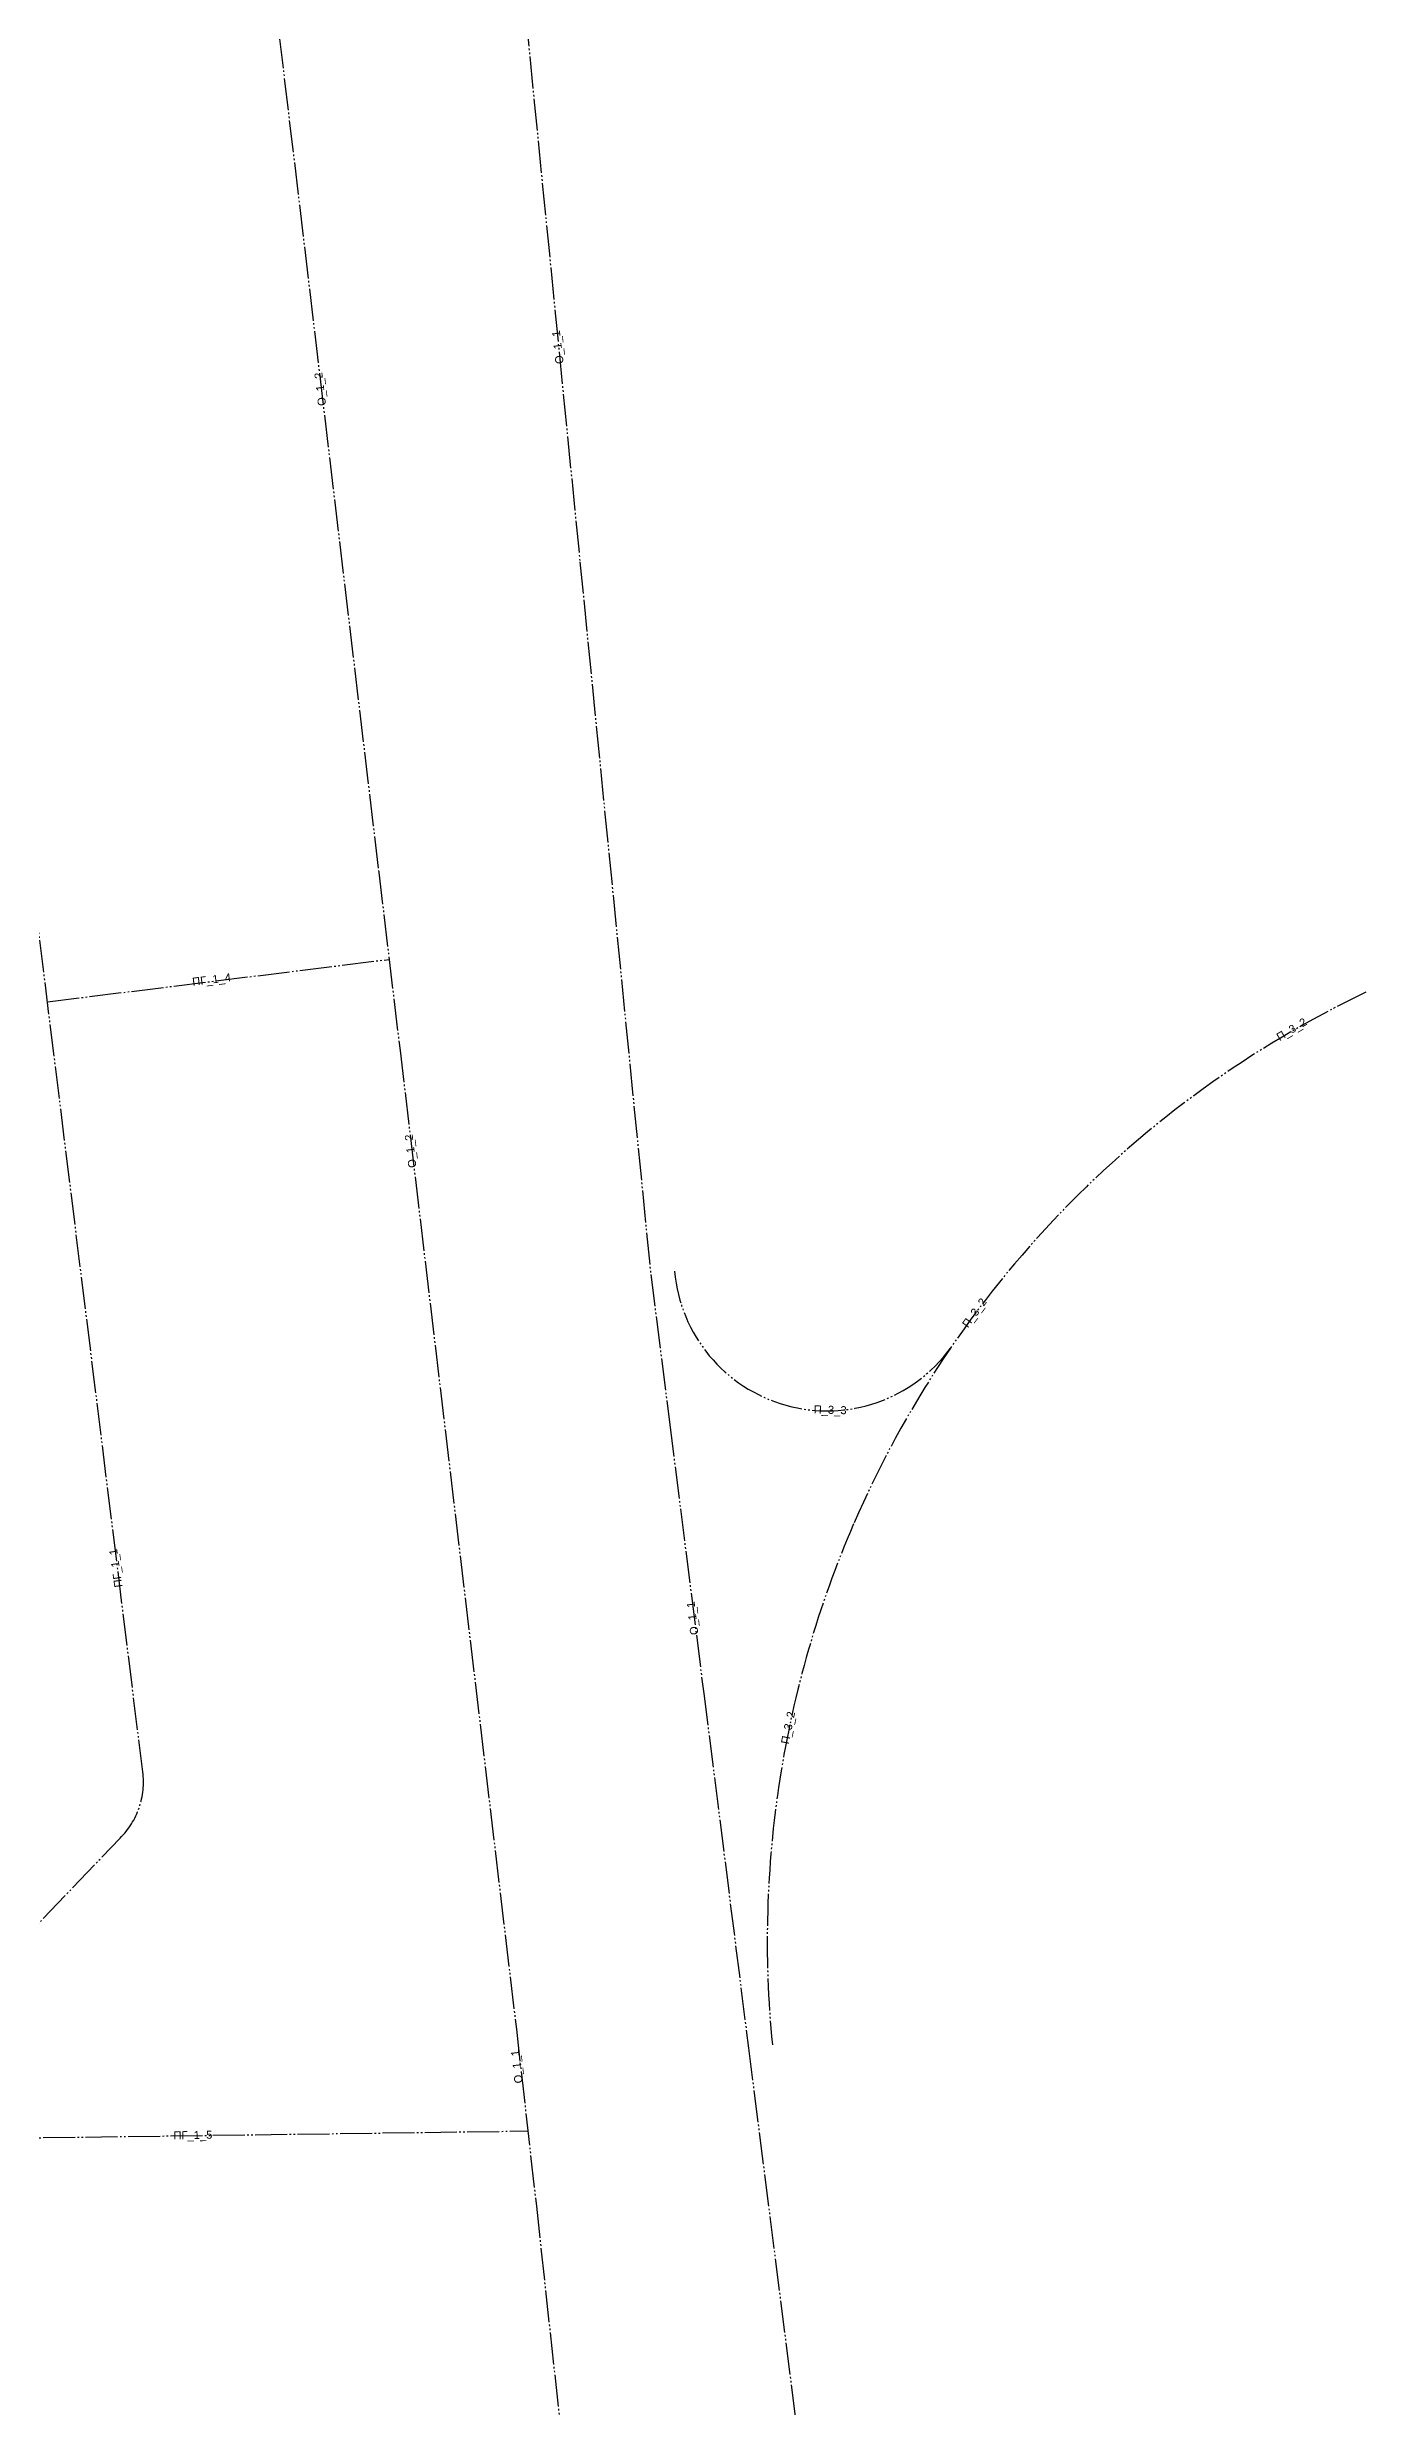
# Model space of a CAD drawing. Header units: millimetres. Extents: x 2242286 to 2245579, y 377608 to 382720.
# Drawn here: x 2243588 to 2244000, y 381011 to 381748 of the extents above; entities that cross this region are included whole.
import ezdxf

# ---------------------------------------------------------------- set-up
doc = ezdxf.new("R2010")
doc.units = ezdxf.units.MM
doc.linetypes.add('DIVIDE', pattern=[26.5, 20, -1.5, 1, -1.5, 1, -1.5])
for name, color, linetype in [('автодороги_внутриквартальные', 5, 'DIVIDE'), ('автодороги_главные', 2, 'DIVIDE'), ('автодороги_обозначения', 5, 'DIVIDE')]:
    doc.layers.add(name, color=color, linetype=linetype)
doc.styles.get("Standard").update_dxf_attribs({"font": 'arial.ttf'})

msp = doc.modelspace()

# ---------------------------------------------------------------- linework, layer by layer
at = {"layer": 'автодороги_внутриквартальные', "ltscale": 0.5}
for points in [[(2243814.62, 381124.33, -0.127382), (2243840.02, 381287.09, -0.181257), (2244000.04, 381453.17)], [(2243784.05, 381366, 0.692011), (2243870.28, 381342, 0.713774)]]:
    msp.add_lwpolyline(points, format="xyb", dxfattribs=at)
at = {"layer": 'автодороги_главные', "color": 2, "ltscale": 0.5}
for points in [[(2243669.6, 382719.75), (2243659.4, 382448.56), (2243658.71, 382431.44, 0.02069), (2243658.71, 382376.39, 0.022924), (2243664.02, 382315.63), (2243688.64, 382164.84), (2243698.03, 382107.37), (2243710.43, 382031.47), (2243734.04, 381793.72), (2243737.51, 381758.71), (2243754.5, 381587.7), (2243755.68, 381575.84), (2243776.61, 381365.04), (2243782.56, 381318.04), (2243793.17, 381234.11), (2243807.2, 381123.25), (2243842.85, 380841.48), (2243875.94, 380603.09), (2243887.19, 380506.24), (2243895.2, 380437.33), (2243909.74, 380312.26), (2243932.44, 380116.91)], [(2243660.85, 382320.34, -0.07883), (2243638.44, 382036.4, 0.089632), (2243634.55, 381970.38), (2243650.93, 381832.81), (2243657.44, 381778.19), (2243691.67, 381490.61), (2243698.29, 381435), (2243734.65, 381129.22), (2243740.88, 381073.96), (2243766.83, 380835.38, 0.162509), (2243800.2, 380765.49, -0.160395), (2243873.6, 380613.81)], [(2243168.88, 380724.45), (2243531.86, 381106.3), (2243610.81, 381188.9, 0.234981), (2243617.92, 381209.65), (2243497.29, 382183.99)]]:
    msp.add_lwpolyline(points, format="xyb", dxfattribs=at)
for points in [[(2243588.14, 381450.2), (2243694.9, 381463.46)], [(2243520.57, 381094.42), (2243738.24, 381097.42)]]:
    msp.add_lwpolyline(points, dxfattribs=at)

# ---------------------------------------------------------------- texts
at = {"layer": 'автодороги_обозначения', "char_height": 2.5, "attachment_point": 1}
for s, insert, rotation in [('О_1_1', (2243746.93, 381649.34), 96.62831), ('О_1_2', (2243672.71, 381636.24), 96.67902), ('ПГ_1_4', (2243633.22, 381457.69), 6.96017), ('П_3_2', (2243971.79, 381440.02), 31.19728), ('О_1_2', (2243700.94, 381398.2), 96.67902), ('П_3_2', (2243873.71, 381349.62), 54.0522), ('П_3_3', (2243827.58, 381324.13), 358.38598), ('ПГ_1_1', (2243609.1, 381267.08), 98.13667), ('О_1_1', (2243789.02, 381252.24), 96.62831), ('П_3_2', (2243817.26, 381218.63), 78.51315), ('О_1_1', (2243734.12, 381112.16), 96.67902), ('ПГ_1_5', (2243627.47, 381097.31), 0.94279)]:
    msp.add_mtext_dynamic_manual_height_columns(s, width=14.098, gutter_width=12.5, heights=[0], dxfattribs=dict(at, insert=insert, rotation=rotation))

doc.saveas('drawing.dxf')
